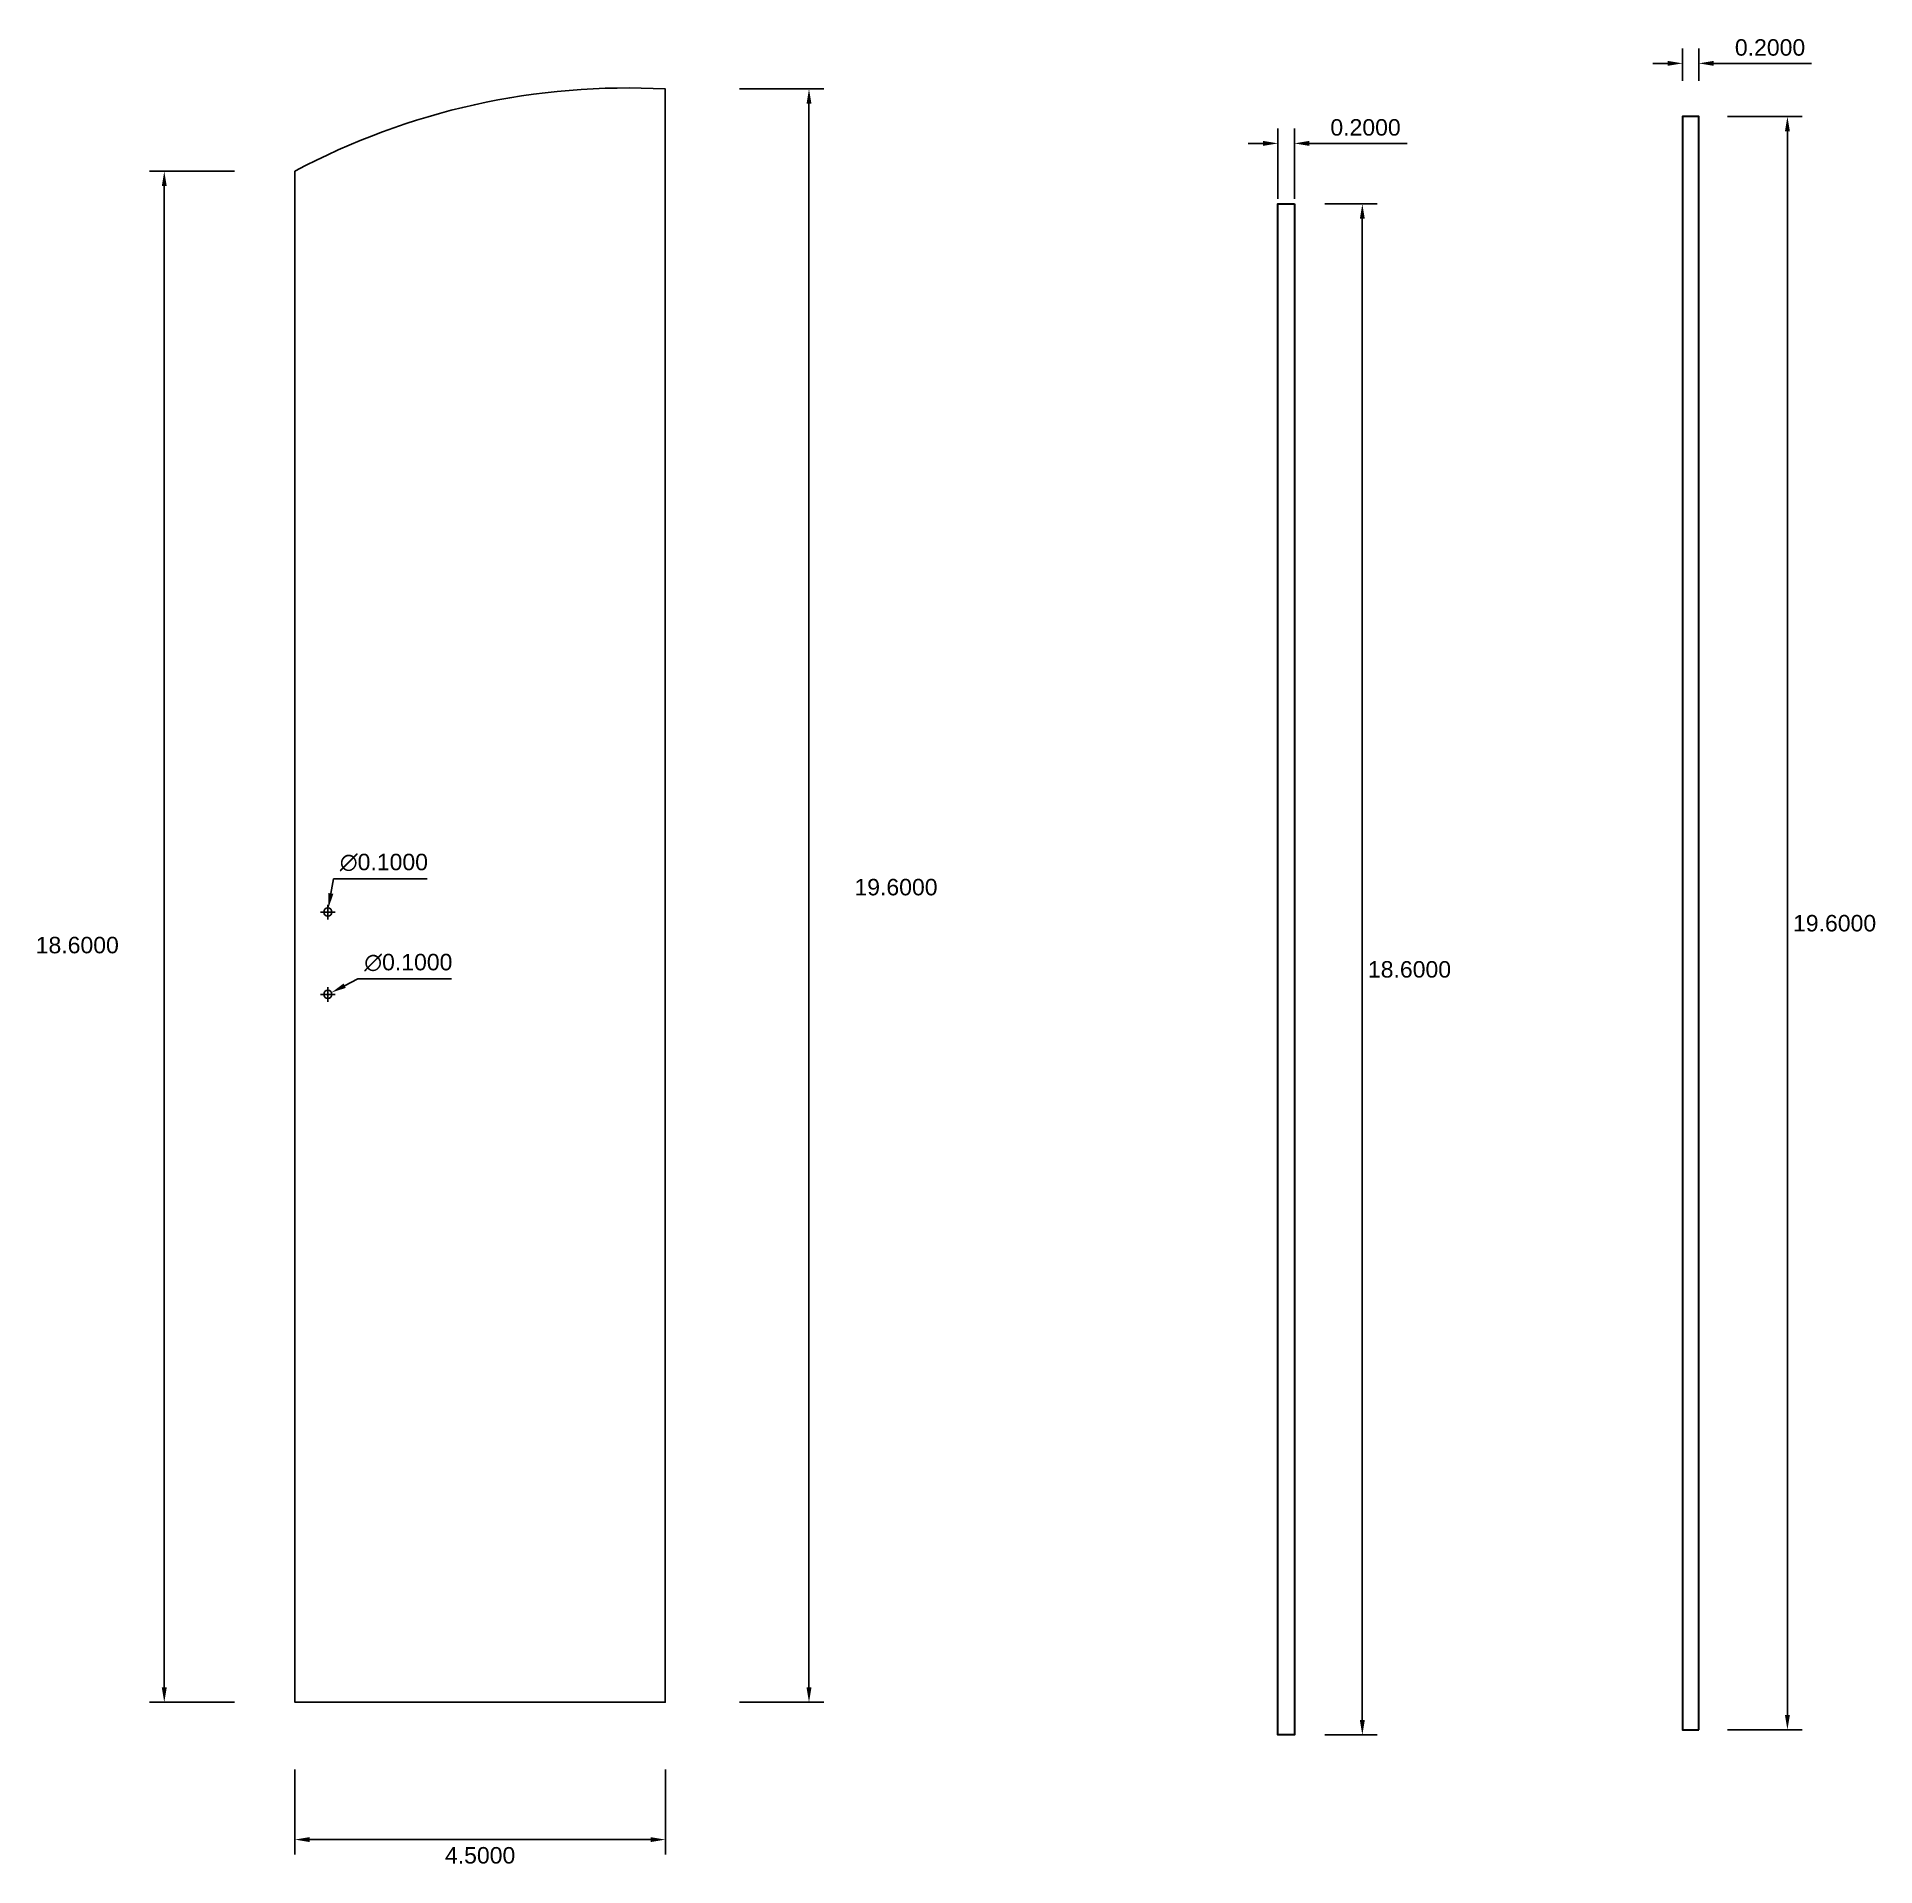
# Model space of a CAD drawing. Header units: centimetres. Extents: x 26.8 to 49.1, y 15.9 to 38.1.
import ezdxf

# ---------------------------------------------------------------- set-up
doc = ezdxf.new("R2010")
doc.units = ezdxf.units.CM
doc.header["$MEASUREMENT"] = 0
for name, color, linetype in [('dimensiuni', 50, 'Continuous'), ('manere', 121, 'Continuous'), ('usa dulap fata', 91, 'Continuous')]:
    doc.layers.add(name, color=color, linetype=linetype)
doc.styles.add('Annotative', font='arial.ttf')
doc.dimstyles.get("Standard").update_dxf_attribs({"dimtxt": 0.2, "dimasz": 0.18, "dimexe": 0.18, "dimexo": 0.0625, "dimgap": 0.09, "dimtad": 2, "dimtih": 1, "dimtoh": 1, "dimdec": 4, "dimzin": 0, "dimdsep": 46, "dimtxsty": 'Annotative', "dimcen": 0.09, "dimadec": 0, "dimazin": 0, "dimtfac": 1, "dimtdec": 4, "dimtofl": 0, "dimtmove": 0, "dimatfit": 3, "dimfxl": 1, "dimfxlon": 1, "dimtolj": 1, "dimtzin": 0, "dimarcsym": 0})

# ---------------------------------------------------------------- blocks, each defined once
blk = doc.blocks.new('*D6')
at = {"layer": 'Defpoints', "color": 0, "lineweight": 30, "transparency": 16777216}
for p in [(42.393, 36.113), (42.393, 17.513), (42.91, 17.513)]:
    blk.add_point(p, dxfattribs=at)
at = {"layer": 'dimensiuni', "color": 0, "lineweight": -2, "transparency": 16777216}
for p, q in [((42.456, 36.113), (43.09, 36.113)), ((42.91, 35.933), (42.91, 17.693)), ((42.456, 17.513), (43.09, 17.513))]:
    blk.add_line(p, q, dxfattribs=at)
at = {"layer": 'dimensiuni', "color": 0, "lineweight": 30, "transparency": 16777216}
for points in [[(42.88, 35.933), (42.94, 35.933), (42.91, 36.113)], [(42.88, 17.693), (42.94, 17.693), (42.91, 17.513)]]:
    blk.add_solid(points, dxfattribs=at)
at = {"layer": 'dimensiuni', "color": 0, "lineweight": 30, "transparency": 16777216, "insert": (43.483, 26.813), "char_height": 0.2, "attachment_point": 5, "style": 'Annotative'}
blk.add_mtext('\\A1;18.6000', dxfattribs=at)
blk = doc.blocks.new('*D7')
at = {"layer": 'Defpoints', "color": 0, "lineweight": 30, "transparency": 16777216}
for p in [(42.085, 36.849), (41.885, 36.113), (42.085, 36.113)]:
    blk.add_point(p, dxfattribs=at)
at = {"layer": 'dimensiuni', "color": 0, "lineweight": -2, "transparency": 16777216}
for p, q in [((41.885, 36.175), (41.885, 37.029)), ((42.085, 36.175), (42.085, 37.029)), ((41.705, 36.849), (41.525, 36.849)), ((42.265, 36.849), (43.454, 36.849))]:
    blk.add_line(p, q, dxfattribs=at)
at = {"layer": 'dimensiuni', "color": 0, "lineweight": 30, "transparency": 16777216}
for points in [[(41.705, 36.879), (41.705, 36.819), (41.885, 36.849)], [(42.265, 36.879), (42.265, 36.819), (42.085, 36.849)]]:
    blk.add_solid(points, dxfattribs=at)
at = {"layer": 'dimensiuni', "color": 0, "lineweight": 30, "transparency": 16777216, "insert": (42.949, 37.042), "char_height": 0.2, "attachment_point": 5, "style": 'Annotative'}
blk.add_mtext('\\A1;0.2000', dxfattribs=at)
blk = doc.blocks.new('*D8')
at = {"layer": 'Defpoints', "color": 0, "lineweight": 30, "transparency": 16777216}
for p in [(47.284, 37.174), (47.284, 17.574), (48.074, 17.574)]:
    blk.add_point(p, dxfattribs=at)
at = {"layer": 'dimensiuni', "color": 0, "lineweight": -2, "transparency": 16777216}
for p, q in [((47.346, 37.174), (48.254, 37.174)), ((48.074, 36.994), (48.074, 17.754)), ((47.346, 17.574), (48.254, 17.574))]:
    blk.add_line(p, q, dxfattribs=at)
at = {"layer": 'dimensiuni', "color": 0, "lineweight": 30, "transparency": 16777216}
for points in [[(48.044, 36.994), (48.104, 36.994), (48.074, 37.174)], [(48.044, 17.754), (48.104, 17.754), (48.074, 17.574)]]:
    blk.add_solid(points, dxfattribs=at)
at = {"layer": 'dimensiuni', "color": 0, "lineweight": 30, "transparency": 16777216, "insert": (48.647, 27.374), "char_height": 0.2, "attachment_point": 5, "style": 'Annotative'}
blk.add_mtext('\\A1;19.6000', dxfattribs=at)
blk = doc.blocks.new('*D9')
at = {"layer": 'Defpoints', "color": 0, "lineweight": 30, "transparency": 16777216}
for p in [(46.998, 37.821), (46.798, 37.548), (46.998, 37.548)]:
    blk.add_point(p, dxfattribs=at)
at = {"layer": 'dimensiuni', "color": 0, "lineweight": -2, "transparency": 16777216}
for p, q in [((46.798, 37.61), (46.798, 38.001)), ((46.998, 37.61), (46.998, 38.001)), ((46.618, 37.821), (46.438, 37.821)), ((47.178, 37.821), (48.367, 37.821))]:
    blk.add_line(p, q, dxfattribs=at)
at = {"layer": 'dimensiuni', "color": 0, "lineweight": 30, "transparency": 16777216}
for points in [[(46.618, 37.851), (46.618, 37.791), (46.798, 37.821)], [(47.178, 37.851), (47.178, 37.791), (46.998, 37.821)]]:
    blk.add_solid(points, dxfattribs=at)
at = {"layer": 'dimensiuni', "color": 0, "lineweight": 30, "transparency": 16777216, "insert": (47.863, 38.013), "char_height": 0.2, "attachment_point": 5, "style": 'Annotative'}
blk.add_mtext('\\A1;0.2000', dxfattribs=at)
blk = doc.blocks.new('*D18')
at = {"layer": 'Defpoints', "color": 0, "lineweight": 30, "transparency": 16777216}
for p in [(29.271, 36.51), (28.356, 17.91), (29.271, 17.91)]:
    blk.add_point(p, dxfattribs=at)
at = {"layer": 'dimensiuni', "color": 0, "lineweight": -2, "transparency": 16777216}
for p, q in [((29.208, 36.51), (28.176, 36.51)), ((28.356, 36.33), (28.356, 18.09)), ((29.208, 17.91), (28.176, 17.91))]:
    blk.add_line(p, q, dxfattribs=at)
at = {"layer": 'dimensiuni', "color": 0, "lineweight": 30, "transparency": 16777216}
for points in [[(28.326, 36.33), (28.386, 36.33), (28.356, 36.51)], [(28.326, 18.09), (28.386, 18.09), (28.356, 17.91)]]:
    blk.add_solid(points, dxfattribs=at)
at = {"layer": 'dimensiuni', "color": 0, "transparency": 16777216, "insert": (27.299, 27.108), "char_height": 0.2, "attachment_point": 5, "style": 'Annotative'}
blk.add_mtext('\\A1;18.6000', dxfattribs=at)
blk = doc.blocks.new('*D19')
at = {"layer": 'Defpoints', "color": 0, "lineweight": 30, "transparency": 16777216}
for p in [(29.943, 17.156), (34.443, 17.156), (34.443, 16.242)]:
    blk.add_point(p, dxfattribs=at)
at = {"layer": 'dimensiuni', "color": 0, "lineweight": -2, "transparency": 16777216}
for p, q in [((29.943, 17.094), (29.943, 16.062)), ((34.443, 17.094), (34.443, 16.062)), ((30.123, 16.242), (34.263, 16.242))]:
    blk.add_line(p, q, dxfattribs=at)
at = {"layer": 'dimensiuni', "color": 0, "lineweight": 30, "transparency": 16777216}
for points in [[(30.123, 16.272), (30.123, 16.212), (29.943, 16.242)], [(34.263, 16.272), (34.263, 16.212), (34.443, 16.242)]]:
    blk.add_solid(points, dxfattribs=at)
at = {"layer": 'dimensiuni', "color": 0, "transparency": 16777216, "insert": (32.193, 16.05), "char_height": 0.2, "attachment_point": 5, "style": 'Annotative'}
blk.add_mtext('\\A1;4.5000', dxfattribs=at)
blk = doc.blocks.new('*D20')
at = {"layer": 'Defpoints', "color": 0, "lineweight": 30, "transparency": 16777216}
for p in [(35.28, 37.51), (35.28, 17.91), (36.188, 17.91)]:
    blk.add_point(p, dxfattribs=at)
at = {"layer": 'dimensiuni', "color": 0, "lineweight": -2, "transparency": 16777216}
for p, q in [((35.342, 37.51), (36.368, 37.51)), ((36.188, 37.33), (36.188, 18.09)), ((35.342, 17.91), (36.368, 17.91))]:
    blk.add_line(p, q, dxfattribs=at)
at = {"layer": 'dimensiuni', "color": 0, "lineweight": 30, "transparency": 16777216}
for points in [[(36.158, 37.33), (36.218, 37.33), (36.188, 37.51)], [(36.158, 18.09), (36.218, 18.09), (36.188, 17.91)]]:
    blk.add_solid(points, dxfattribs=at)
at = {"layer": 'dimensiuni', "color": 0, "transparency": 16777216, "insert": (37.245, 27.812), "char_height": 0.2, "attachment_point": 5, "style": 'Annotative'}
blk.add_mtext('\\A1;19.6000', dxfattribs=at)
blk = doc.blocks.new('*D21')
at = {"layer": 'Defpoints', "color": 0, "lineweight": 30, "transparency": 16777216}
for p in [(30.351, 27.56), (30.335, 27.461)]:
    blk.add_point(p, dxfattribs=at)
at = {"layer": 'dimensiuni', "color": 0, "lineweight": -2, "transparency": 16777216}
for p, q in [((30.41, 27.915), (30.381, 27.737)), ((31.548, 27.915), (30.41, 27.915)), ((30.253, 27.51), (30.433, 27.51)), ((30.343, 27.42), (30.343, 27.6))]:
    blk.add_line(p, q, dxfattribs=at)
at = {"layer": 'dimensiuni', "color": 0, "lineweight": 30, "transparency": 16777216}
blk.add_solid([(30.351, 27.742), (30.41, 27.732), (30.351, 27.56)], dxfattribs=at)
at = {"layer": 'dimensiuni', "color": 0, "lineweight": 30, "transparency": 16777216, "insert": (31.024, 28.112), "char_height": 0.2, "attachment_point": 5, "style": 'Annotative'}
blk.add_mtext('\\A1;∅0.1000', dxfattribs=at)
blk = doc.blocks.new('*D22')
at = {"layer": 'Defpoints', "color": 0, "lineweight": 30, "transparency": 16777216}
for p in [(30.298, 26.487), (30.387, 26.533)]:
    blk.add_point(p, dxfattribs=at)
at = {"layer": 'dimensiuni', "color": 0, "lineweight": -2, "transparency": 16777216}
for p, q in [((30.343, 26.42), (30.343, 26.6)), ((30.707, 26.698), (30.547, 26.616)), ((31.845, 26.698), (30.707, 26.698)), ((30.253, 26.51), (30.433, 26.51))]:
    blk.add_line(p, q, dxfattribs=at)
at = {"layer": 'dimensiuni', "color": 0, "lineweight": 30, "transparency": 16777216}
blk.add_solid([(30.534, 26.642), (30.561, 26.589), (30.387, 26.533)], dxfattribs=at)
at = {"layer": 'dimensiuni', "color": 0, "lineweight": 30, "transparency": 16777216, "insert": (31.321, 26.896), "char_height": 0.2, "attachment_point": 5, "style": 'Annotative'}
blk.add_mtext('\\A1;∅0.1000', dxfattribs=at)

msp = doc.modelspace()

# ---------------------------------------------------------------- linework, layer by layer
at = {"layer": 'manere'}
for centre in [(30.34287, 27.51023), (30.34287, 26.51023)]:
    msp.add_circle(centre, 0.05, dxfattribs=at)
at = {"layer": 'usa dulap fata', "lineweight": 30}
msp.add_line((46.79783, 17.57357), (46.99783, 17.57357), dxfattribs=at)
at = {"layer": 'usa dulap fata', "ltscale": 10}
msp.add_lwpolyline([(29.94287, 36.51023), (29.94287, 17.91023), (34.44287, 17.91023), (34.44287, 37.51023, 0.13709821)], format="xyb", close=True, dxfattribs=at)
at = {"layer": 'usa dulap fata', "lineweight": 30}
for points in [[(46.99783, 17.57357), (46.99783, 37.17357), (46.79783, 37.17357), (46.79783, 17.57357)], [(42.08457, 36.11285), (42.08457, 17.51285), (41.88457, 17.51285), (41.88457, 36.11285)]]:
    msp.add_lwpolyline(points, close=True, dxfattribs=at)

# ---------------------------------------------------------------- dimensions: what is measured, and where the dimension line sits
at = {"layer": 'dimensiuni', "lineweight": 30}
for base, p1, p2, picture, middle in [((46.99783, 37.82082), (46.79783, 37.54761), (46.99783, 37.54761), '*D9', (47.86263, 38.01293)), ((42.08457, 36.84943), (41.88457, 36.11285), (42.08457, 36.11285), '*D7', (42.94938, 37.04155))]:
    dim = msp.add_linear_dim(base=base, p1=p1, p2=p2, dimstyle='Standard', dxfattribs=at)
    dim.commit()
    dim.dimension.update_dxf_attribs({"geometry": picture, "text_midpoint": middle})
at = {"layer": 'dimensiuni'}
for base, p1, p2, picture, middle in [((36.18844, 17.91023), (35.27955, 37.51023), (35.27955, 17.91023), '*D20', (37.24461, 27.81235)), ((28.35562, 17.91023), (29.27084, 36.51023), (29.27084, 17.91023), '*D18', (27.29946, 27.10812))]:
    dim = msp.add_linear_dim(base=base, p1=p1, p2=p2, angle=90, dimstyle='Standard', override={"dimtmove": 2}, dxfattribs=at)
    dim.commit()
    dim.dimension.update_dxf_attribs({"geometry": picture, "text_midpoint": middle, "dimtype": 160})
at = {"layer": 'dimensiuni', "lineweight": 30}
for base, p1, p2, picture, middle in [((48.07365, 17.57357), (47.28385, 37.17357), (47.28385, 17.57357), '*D8', (48.64673, 27.37357)), ((42.90961, 17.51285), (42.3932, 36.11285), (42.3932, 17.51285), '*D6', (43.48269, 26.81285))]:
    dim = msp.add_linear_dim(base=base, p1=p1, p2=p2, angle=90, dimstyle='Standard', dxfattribs=at)
    dim.commit()
    dim.dimension.update_dxf_attribs({"geometry": picture, "text_midpoint": middle})
dim = msp.add_diameter_dim_2p(p1=(30.33462, 27.46092), p2=(30.35111, 27.55955), dimstyle='Standard', dxfattribs=at)
dim.commit()
dim.dimension.update_dxf_attribs({"geometry": '*D21', "text_midpoint": (31.02408, 28.11233)})
dim = msp.add_diameter_dim_2p(p1=(30.29842, 26.48733), p2=(30.38732, 26.53313), dimstyle='Standard', dxfattribs=at)
dim.commit()
dim.dimension.update_dxf_attribs({"geometry": '*D22', "text_midpoint": (31.32094, 26.69801), "dimtype": 163})
at = {"layer": 'dimensiuni'}
dim = msp.add_linear_dim(base=(34.44287, 16.24178), p1=(29.94287, 17.15637), p2=(34.44287, 17.15637), dimstyle='Standard', dxfattribs=at)
dim.commit()
dim.dimension.update_dxf_attribs({"geometry": '*D19', "text_midpoint": (32.19287, 16.04967)})

doc.saveas('drawing.dxf')
